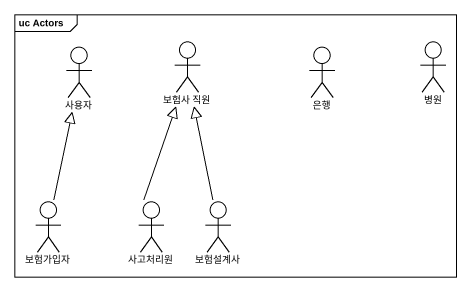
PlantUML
@startuml
mainframe uc Actors
actor 사용자
actor "보험사 직원" as 보험사_직원
actor 은행
actor 병원
actor 보험가입자
actor 사고처리원
actor 보험설계사
보험가입자 -up-|> 사용자
사고처리원 -up-|> 보험사_직원
보험설계사 -up-|> 보험사_직원
@enduml
